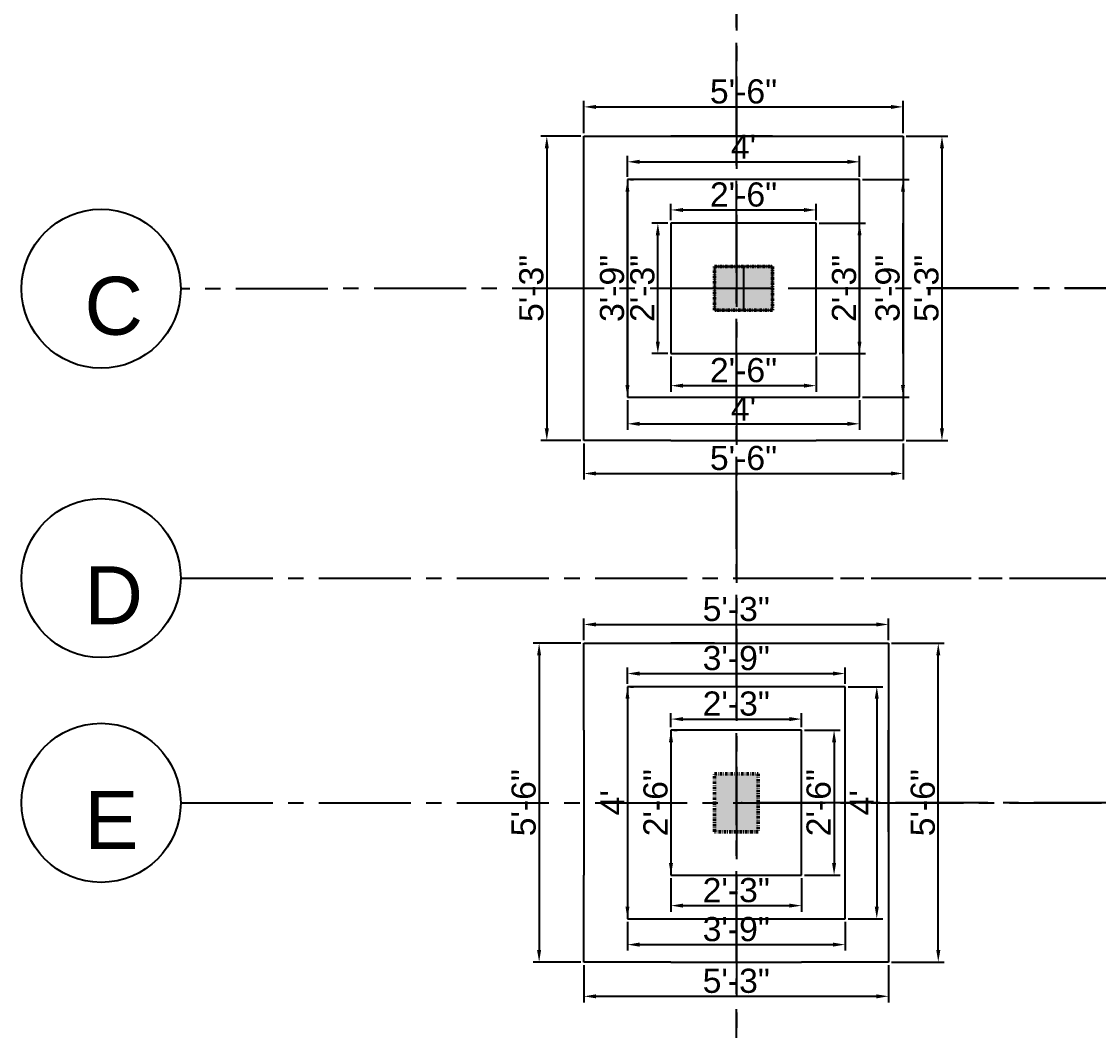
# Model space of a CAD drawing. Header units: inches. Extents: x 140261 to 278399, y 61833 to 125561.
# Drawn here: x 142126.8 to 142349.6, y 62622.2 to 62831 of the extents above; entities that cross this region are included whole.
import ezdxf

# ---------------------------------------------------------------- set-up
doc = ezdxf.new("R2010")
doc.units = ezdxf.units.IN
for name, pattern in [('Aec_Rating_Smoke', [9, 4.5, 2, -2.5]), ('CENTER2', [28.575, 19.05, -3.175, 3.175, -3.175]), ('DASHDOT', [1, 0.5, -0.25, 0, -0.25])]:
    doc.linetypes.add(name, pattern=pattern)
doc.layers.add('centre line', color=30, linetype='Continuous')
doc.layers.add('column', color=1, linetype='Aec_Rating_Smoke', lineweight=50)
doc.styles.get("Standard").update_dxf_attribs({"font": 'arial.ttf'})
doc.dimstyles.new('ISO-25', dxfattribs={"dimtxt": 5, "dimasz": 2.5, "dimexe": 1.25, "dimexo": 0.625, "dimtad": 1, "dimdec": 1, "dimlunit": 4, "dimtxsty": 'Standard', "dimcen": 2.5, "dimadec": 0, "dimazin": 0, "dimtfac": 1, "dimtdec": 1, "dimtmove": 0, "dimatfit": 3, "dimfxl": 1, "dimarcsym": 0})

# ---------------------------------------------------------------- blocks, each defined once
blk = doc.blocks.new('*U61')
at = {"color": 0, "linetype": 'CENTER2', "transparency": 16777216}
blk.add_line((0, 139.81), (0, -345.87), dxfattribs=at)
blk = doc.blocks.new('*U53')
at = {"color": 0, "linetype": 'CENTER2', "transparency": 16777216}
blk.add_line((192.4, 0.06), (-62, -0.02), dxfattribs=at)
blk = doc.blocks.new('*U54')
at = {"color": 0, "linetype": 'CENTER2', "transparency": 16777216}
blk.add_line((-63.48, 0), (193.7, 0), dxfattribs=at)
blk = doc.blocks.new('*U55')
at = {"color": 0, "linetype": 'CENTER2', "transparency": 16777216}
blk.add_line((125.52, 0), (-125.52, 0), dxfattribs=at)
blk = doc.blocks.new('*D131')
at = {"color": 0, "lineweight": -2, "transparency": 16777216}
for p, q in [((142243.16, 62807.92), (142243.16, 62814.61)), ((142309.16, 62807.92), (142309.16, 62814.61)), ((142245.66, 62813.36), (142306.66, 62813.36))]:
    blk.add_line(p, q, dxfattribs=at)
at = {"color": 0, "transparency": 16777216}
for points in [[(142245.66, 62813.77), (142245.66, 62812.94), (142243.16, 62813.36)], [(142306.66, 62813.77), (142306.66, 62812.94), (142309.16, 62813.36)]]:
    blk.add_solid(points, dxfattribs=at)
at = {"layer": 'Defpoints', "color": 0, "transparency": 16777216}
for p in [(142309.16, 62813.36), (142243.16, 62807.3), (142309.16, 62807.3)]:
    blk.add_point(p, dxfattribs=at)
at = {"color": 0, "transparency": 16777216, "insert": (142276.16, 62816.54), "char_height": 5, "attachment_point": 5}
blk.add_mtext('5\'-6"', dxfattribs=at)
blk = doc.blocks.new('*D132')
at = {"color": 0, "lineweight": -2, "transparency": 16777216}
for p, q in [((142252.16, 62798.92), (142252.16, 62803.24)), ((142300.16, 62798.92), (142300.16, 62803.24)), ((142254.66, 62801.99), (142297.66, 62801.99))]:
    blk.add_line(p, q, dxfattribs=at)
at = {"color": 0, "transparency": 16777216}
for points in [[(142254.66, 62802.41), (142254.66, 62801.58), (142252.16, 62801.99)], [(142297.66, 62802.41), (142297.66, 62801.58), (142300.16, 62801.99)]]:
    blk.add_solid(points, dxfattribs=at)
at = {"layer": 'Defpoints', "color": 0, "transparency": 16777216}
for p in [(142300.16, 62801.99), (142252.16, 62798.3), (142300.16, 62798.3)]:
    blk.add_point(p, dxfattribs=at)
at = {"color": 0, "transparency": 16777216, "insert": (142276.16, 62805.12), "char_height": 5, "attachment_point": 5}
blk.add_mtext("4'", dxfattribs=at)
blk = doc.blocks.new('*D133')
at = {"color": 0, "lineweight": -2, "transparency": 16777216}
for p, q in [((142242.53, 62807.3), (142234.22, 62807.3)), ((142235.47, 62804.8), (142235.47, 62746.8)), ((142242.53, 62744.3), (142234.22, 62744.3))]:
    blk.add_line(p, q, dxfattribs=at)
at = {"color": 0, "transparency": 16777216}
for points in [[(142235.05, 62804.8), (142235.89, 62804.8), (142235.47, 62807.3)], [(142235.05, 62746.8), (142235.89, 62746.8), (142235.47, 62744.3)]]:
    blk.add_solid(points, dxfattribs=at)
at = {"layer": 'Defpoints', "color": 0, "transparency": 16777216}
for p in [(142243.16, 62807.3), (142235.47, 62744.3), (142243.16, 62744.3)]:
    blk.add_point(p, dxfattribs=at)
at = {"color": 0, "transparency": 16777216, "insert": (142232.29, 62775.8), "char_height": 5, "attachment_point": 5, "rotation": 90}
blk.add_mtext('5\'-3"', dxfattribs=at)
blk = doc.blocks.new('*D134')
at = {"color": 0, "lineweight": -2, "transparency": 16777216}
for p, q in [((142252.78, 62798.3), (142253.41, 62798.3)), ((142252.16, 62755.8), (142252.16, 62795.8)), ((142252.78, 62753.3), (142253.41, 62753.3))]:
    blk.add_line(p, q, dxfattribs=at)
at = {"color": 0, "transparency": 16777216}
for points in [[(142251.74, 62795.8), (142252.57, 62795.8), (142252.16, 62798.3)], [(142251.74, 62755.8), (142252.57, 62755.8), (142252.16, 62753.3)]]:
    blk.add_solid(points, dxfattribs=at)
at = {"layer": 'Defpoints', "color": 0, "transparency": 16777216}
for p in [(142252.16, 62798.3), (142252.16, 62798.3), (142252.16, 62753.3)]:
    blk.add_point(p, dxfattribs=at)
at = {"color": 0, "transparency": 16777216, "insert": (142248.98, 62775.8), "char_height": 5, "attachment_point": 5, "rotation": 90}
blk.add_mtext('3\'-9"', dxfattribs=at)
blk = doc.blocks.new('*D125')
at = {"color": 0, "lineweight": -2, "transparency": 16777216}
for p, q in [((142243.16, 62743.67), (142243.16, 62736.24)), ((142309.16, 62743.67), (142309.16, 62736.24)), ((142245.66, 62737.49), (142306.66, 62737.49))]:
    blk.add_line(p, q, dxfattribs=at)
at = {"color": 0, "transparency": 16777216}
for points in [[(142245.66, 62737.9), (142245.66, 62737.07), (142243.16, 62737.49)], [(142306.66, 62737.9), (142306.66, 62737.07), (142309.16, 62737.49)]]:
    blk.add_solid(points, dxfattribs=at)
at = {"layer": 'Defpoints', "color": 0, "transparency": 16777216}
for p in [(142243.16, 62744.3), (142309.16, 62744.3), (142309.16, 62737.49)]:
    blk.add_point(p, dxfattribs=at)
at = {"color": 0, "transparency": 16777216, "insert": (142276.16, 62740.67), "char_height": 5, "attachment_point": 5}
blk.add_mtext('5\'-6"', dxfattribs=at)
blk = doc.blocks.new('*D126')
at = {"color": 0, "lineweight": -2, "transparency": 16777216}
for p, q in [((142252.16, 62752.67), (142252.16, 62746.52)), ((142300.16, 62752.67), (142300.16, 62746.52)), ((142254.66, 62747.77), (142297.66, 62747.77))]:
    blk.add_line(p, q, dxfattribs=at)
at = {"color": 0, "transparency": 16777216}
for points in [[(142254.66, 62748.19), (142254.66, 62747.35), (142252.16, 62747.77)], [(142297.66, 62748.19), (142297.66, 62747.35), (142300.16, 62747.77)]]:
    blk.add_solid(points, dxfattribs=at)
at = {"layer": 'Defpoints', "color": 0, "transparency": 16777216}
for p in [(142252.16, 62753.3), (142300.16, 62753.3), (142300.16, 62747.77)]:
    blk.add_point(p, dxfattribs=at)
at = {"color": 0, "transparency": 16777216, "insert": (142276.16, 62750.9), "char_height": 5, "attachment_point": 5}
blk.add_mtext("4'", dxfattribs=at)
blk = doc.blocks.new('*D127')
at = {"color": 0, "lineweight": -2, "transparency": 16777216}
for p, q in [((142261.16, 62761.67), (142261.16, 62754.42)), ((142291.16, 62761.67), (142291.16, 62754.42)), ((142263.66, 62755.67), (142288.66, 62755.67))]:
    blk.add_line(p, q, dxfattribs=at)
at = {"color": 0, "transparency": 16777216}
for points in [[(142263.66, 62756.08), (142263.66, 62755.25), (142261.16, 62755.67)], [(142288.66, 62756.08), (142288.66, 62755.25), (142291.16, 62755.67)]]:
    blk.add_solid(points, dxfattribs=at)
at = {"layer": 'Defpoints', "color": 0, "transparency": 16777216}
for p in [(142261.16, 62762.3), (142291.16, 62762.3), (142291.16, 62755.67)]:
    blk.add_point(p, dxfattribs=at)
at = {"color": 0, "transparency": 16777216, "insert": (142276.16, 62758.85), "char_height": 5, "attachment_point": 5}
blk.add_mtext('2\'-6"', dxfattribs=at)
blk = doc.blocks.new('*D128')
at = {"color": 0, "lineweight": -2, "transparency": 16777216}
for p, q in [((142260.53, 62789.3), (142257.19, 62789.3)), ((142258.44, 62764.8), (142258.44, 62786.8)), ((142260.53, 62762.3), (142257.19, 62762.3))]:
    blk.add_line(p, q, dxfattribs=at)
at = {"color": 0, "transparency": 16777216}
for points in [[(142258.02, 62786.8), (142258.86, 62786.8), (142258.44, 62789.3)], [(142258.02, 62764.8), (142258.86, 62764.8), (142258.44, 62762.3)]]:
    blk.add_solid(points, dxfattribs=at)
at = {"layer": 'Defpoints', "color": 0, "transparency": 16777216}
for p in [(142258.44, 62789.3), (142261.16, 62789.3), (142261.16, 62762.3)]:
    blk.add_point(p, dxfattribs=at)
at = {"color": 0, "transparency": 16777216, "insert": (142255.26, 62775.8), "char_height": 5, "attachment_point": 5, "rotation": 90}
blk.add_mtext('2\'-3"', dxfattribs=at)
blk = doc.blocks.new('*D129')
at = {"color": 0, "lineweight": -2, "transparency": 16777216}
for p, q in [((142261.16, 62789.92), (142261.16, 62793.28)), ((142263.66, 62792.03), (142288.66, 62792.03)), ((142291.16, 62789.92), (142291.16, 62793.28))]:
    blk.add_line(p, q, dxfattribs=at)
at = {"color": 0, "transparency": 16777216}
for points in [[(142263.66, 62792.44), (142263.66, 62791.61), (142261.16, 62792.03)], [(142288.66, 62792.44), (142288.66, 62791.61), (142291.16, 62792.03)]]:
    blk.add_solid(points, dxfattribs=at)
at = {"layer": 'Defpoints', "color": 0, "transparency": 16777216}
for p in [(142291.16, 62792.03), (142261.16, 62789.3), (142291.16, 62789.3)]:
    blk.add_point(p, dxfattribs=at)
at = {"color": 0, "transparency": 16777216, "insert": (142276.16, 62795.2), "char_height": 5, "attachment_point": 5}
blk.add_mtext('2\'-6"', dxfattribs=at)
blk = doc.blocks.new('*D151')
at = {"color": 0, "lineweight": -2, "transparency": 16777216}
for p, q in [((142291.78, 62789.3), (142301.41, 62789.3)), ((142300.16, 62786.8), (142300.16, 62764.8)), ((142291.78, 62762.3), (142301.41, 62762.3))]:
    blk.add_line(p, q, dxfattribs=at)
at = {"color": 0, "transparency": 16777216}
for points in [[(142299.74, 62786.8), (142300.57, 62786.8), (142300.16, 62789.3)], [(142299.74, 62764.8), (142300.57, 62764.8), (142300.16, 62762.3)]]:
    blk.add_solid(points, dxfattribs=at)
at = {"layer": 'Defpoints', "color": 0, "transparency": 16777216}
for p in [(142291.16, 62789.3), (142291.16, 62762.3), (142300.16, 62762.3)]:
    blk.add_point(p, dxfattribs=at)
at = {"color": 0, "transparency": 16777216, "insert": (142296.98, 62775.8), "char_height": 5, "attachment_point": 5, "rotation": 90}
blk.add_mtext('2\'-3"', dxfattribs=at)
blk = doc.blocks.new('*D172')
at = {"color": 0, "lineweight": -2, "transparency": 16777216}
for p, q in [((142300.78, 62798.3), (142310.41, 62798.3)), ((142309.16, 62795.8), (142309.16, 62755.8)), ((142300.78, 62753.3), (142310.41, 62753.3))]:
    blk.add_line(p, q, dxfattribs=at)
at = {"color": 0, "transparency": 16777216}
for points in [[(142308.74, 62795.8), (142309.57, 62795.8), (142309.16, 62798.3)], [(142308.74, 62755.8), (142309.57, 62755.8), (142309.16, 62753.3)]]:
    blk.add_solid(points, dxfattribs=at)
at = {"layer": 'Defpoints', "color": 0, "transparency": 16777216}
for p in [(142300.16, 62798.3), (142300.16, 62753.3), (142309.16, 62753.3)]:
    blk.add_point(p, dxfattribs=at)
at = {"color": 0, "transparency": 16777216, "insert": (142305.98, 62775.8), "char_height": 5, "attachment_point": 5, "rotation": 90}
blk.add_mtext('3\'-9"', dxfattribs=at)
blk = doc.blocks.new('*D173')
at = {"color": 0, "lineweight": -2, "transparency": 16777216}
for p, q in [((142309.78, 62807.3), (142318.46, 62807.3)), ((142317.21, 62804.8), (142317.21, 62746.8)), ((142309.78, 62744.3), (142318.46, 62744.3))]:
    blk.add_line(p, q, dxfattribs=at)
at = {"color": 0, "transparency": 16777216}
for points in [[(142316.8, 62804.8), (142317.63, 62804.8), (142317.21, 62807.3)], [(142316.8, 62746.8), (142317.63, 62746.8), (142317.21, 62744.3)]]:
    blk.add_solid(points, dxfattribs=at)
at = {"layer": 'Defpoints', "color": 0, "transparency": 16777216}
for p in [(142309.16, 62807.3), (142309.16, 62744.3), (142317.21, 62744.3)]:
    blk.add_point(p, dxfattribs=at)
at = {"color": 0, "transparency": 16777216, "insert": (142314.03, 62775.8), "char_height": 5, "attachment_point": 5, "rotation": 90}
blk.add_mtext('5\'-3"', dxfattribs=at)
blk = doc.blocks.new('*D188')
at = {"color": 0, "lineweight": -2, "transparency": 16777216}
for p, q in [((142243.16, 62702.98), (142243.16, 62707.49)), ((142306.16, 62702.98), (142306.16, 62707.49)), ((142245.66, 62706.24), (142303.66, 62706.24))]:
    blk.add_line(p, q, dxfattribs=at)
at = {"color": 0, "transparency": 16777216}
for points in [[(142245.66, 62706.66), (142245.66, 62705.82), (142243.16, 62706.24)], [(142303.66, 62706.66), (142303.66, 62705.82), (142306.16, 62706.24)]]:
    blk.add_solid(points, dxfattribs=at)
at = {"layer": 'Defpoints', "color": 0, "transparency": 16777216}
for p in [(142306.16, 62706.24), (142243.16, 62702.35), (142306.16, 62702.35)]:
    blk.add_point(p, dxfattribs=at)
at = {"color": 0, "transparency": 16777216, "insert": (142274.66, 62709.42), "char_height": 5, "attachment_point": 5}
blk.add_mtext('5\'-3"', dxfattribs=at)
blk = doc.blocks.new('*D189')
at = {"color": 0, "lineweight": -2, "transparency": 16777216}
for p, q in [((142242.53, 62702.35), (142232.63, 62702.35)), ((142233.88, 62699.85), (142233.88, 62638.85)), ((142242.53, 62636.35), (142232.63, 62636.35))]:
    blk.add_line(p, q, dxfattribs=at)
at = {"color": 0, "transparency": 16777216}
for points in [[(142233.46, 62699.85), (142234.29, 62699.85), (142233.88, 62702.35)], [(142233.46, 62638.85), (142234.29, 62638.85), (142233.88, 62636.35)]]:
    blk.add_solid(points, dxfattribs=at)
at = {"layer": 'Defpoints', "color": 0, "transparency": 16777216}
for p in [(142243.16, 62702.35), (142233.88, 62636.35), (142243.16, 62636.35)]:
    blk.add_point(p, dxfattribs=at)
at = {"color": 0, "transparency": 16777216, "insert": (142230.7, 62669.35), "char_height": 5, "attachment_point": 5, "rotation": 90}
blk.add_mtext('5\'-6"', dxfattribs=at)
blk = doc.blocks.new('*D190')
at = {"color": 0, "lineweight": -2, "transparency": 16777216}
for p, q in [((142243.16, 62635.73), (142243.16, 62628.03)), ((142306.16, 62635.73), (142306.16, 62628.03)), ((142245.66, 62629.28), (142303.66, 62629.28))]:
    blk.add_line(p, q, dxfattribs=at)
at = {"color": 0, "transparency": 16777216}
for points in [[(142245.66, 62629.69), (142245.66, 62628.86), (142243.16, 62629.28)], [(142303.66, 62629.69), (142303.66, 62628.86), (142306.16, 62629.28)]]:
    blk.add_solid(points, dxfattribs=at)
at = {"layer": 'Defpoints', "color": 0, "transparency": 16777216}
for p in [(142243.16, 62636.35), (142306.16, 62636.35), (142306.16, 62629.28)]:
    blk.add_point(p, dxfattribs=at)
at = {"color": 0, "transparency": 16777216, "insert": (142274.66, 62632.46), "char_height": 5, "attachment_point": 5}
blk.add_mtext('5\'-3"', dxfattribs=at)
blk = doc.blocks.new('*D191')
at = {"color": 0, "lineweight": -2, "transparency": 16777216}
for p, q in [((142252.16, 62644.73), (142252.16, 62638.73)), ((142297.16, 62644.73), (142297.16, 62638.73)), ((142254.66, 62639.98), (142294.66, 62639.98))]:
    blk.add_line(p, q, dxfattribs=at)
at = {"color": 0, "transparency": 16777216}
for points in [[(142254.66, 62640.4), (142254.66, 62639.56), (142252.16, 62639.98)], [(142294.66, 62640.4), (142294.66, 62639.56), (142297.16, 62639.98)]]:
    blk.add_solid(points, dxfattribs=at)
at = {"layer": 'Defpoints', "color": 0, "transparency": 16777216}
for p in [(142252.16, 62645.35), (142297.16, 62645.35), (142297.16, 62639.98)]:
    blk.add_point(p, dxfattribs=at)
at = {"color": 0, "transparency": 16777216, "insert": (142274.66, 62643.16), "char_height": 5, "attachment_point": 5}
blk.add_mtext('3\'-9"', dxfattribs=at)
blk = doc.blocks.new('*D192')
at = {"color": 0, "lineweight": -2, "transparency": 16777216}
for p, q in [((142261.16, 62653.73), (142261.16, 62646.8)), ((142288.16, 62653.73), (142288.16, 62646.8)), ((142263.66, 62648.05), (142285.66, 62648.05))]:
    blk.add_line(p, q, dxfattribs=at)
at = {"color": 0, "transparency": 16777216}
for points in [[(142263.66, 62648.47), (142263.66, 62647.64), (142261.16, 62648.05)], [(142285.66, 62648.47), (142285.66, 62647.64), (142288.16, 62648.05)]]:
    blk.add_solid(points, dxfattribs=at)
at = {"layer": 'Defpoints', "color": 0, "transparency": 16777216}
for p in [(142261.16, 62654.35), (142288.16, 62654.35), (142288.16, 62648.05)]:
    blk.add_point(p, dxfattribs=at)
at = {"color": 0, "transparency": 16777216, "insert": (142274.66, 62651.23), "char_height": 5, "attachment_point": 5}
blk.add_mtext('2\'-3"', dxfattribs=at)
blk = doc.blocks.new('*D193')
at = {"color": 0, "lineweight": -2, "transparency": 16777216}
for p, q in [((142252.78, 62693.35), (142253.41, 62693.35)), ((142252.16, 62690.85), (142252.16, 62647.85)), ((142252.78, 62645.35), (142253.41, 62645.35))]:
    blk.add_line(p, q, dxfattribs=at)
at = {"color": 0, "transparency": 16777216}
for points in [[(142251.74, 62690.85), (142252.57, 62690.85), (142252.16, 62693.35)], [(142251.74, 62647.85), (142252.57, 62647.85), (142252.16, 62645.35)]]:
    blk.add_solid(points, dxfattribs=at)
at = {"layer": 'Defpoints', "color": 0, "transparency": 16777216}
for p in [(142252.16, 62693.35), (142252.16, 62645.35), (142252.16, 62645.35)]:
    blk.add_point(p, dxfattribs=at)
at = {"color": 0, "transparency": 16777216, "insert": (142249.03, 62669.35), "char_height": 5, "attachment_point": 5, "rotation": 90}
blk.add_mtext("4'", dxfattribs=at)
blk = doc.blocks.new('*D194')
at = {"color": 0, "lineweight": -2, "transparency": 16777216}
for p, q in [((142252.16, 62693.98), (142252.16, 62697.33)), ((142297.16, 62693.98), (142297.16, 62697.33)), ((142254.66, 62696.08), (142294.66, 62696.08))]:
    blk.add_line(p, q, dxfattribs=at)
at = {"color": 0, "transparency": 16777216}
for points in [[(142254.66, 62696.5), (142254.66, 62695.66), (142252.16, 62696.08)], [(142294.66, 62696.5), (142294.66, 62695.66), (142297.16, 62696.08)]]:
    blk.add_solid(points, dxfattribs=at)
at = {"layer": 'Defpoints', "color": 0, "transparency": 16777216}
for p in [(142297.16, 62696.08), (142252.16, 62693.35), (142297.16, 62693.35)]:
    blk.add_point(p, dxfattribs=at)
at = {"color": 0, "transparency": 16777216, "insert": (142274.66, 62699.26), "char_height": 5, "attachment_point": 5}
blk.add_mtext('3\'-9"', dxfattribs=at)
blk = doc.blocks.new('*D177')
at = {"color": 0, "lineweight": -2, "transparency": 16777216}
for p, q in [((142261.16, 62684.98), (142261.16, 62687.91)), ((142288.16, 62684.98), (142288.16, 62687.91)), ((142263.66, 62686.66), (142285.66, 62686.66))]:
    blk.add_line(p, q, dxfattribs=at)
at = {"color": 0, "transparency": 16777216}
for points in [[(142263.66, 62687.07), (142263.66, 62686.24), (142261.16, 62686.66)], [(142285.66, 62687.07), (142285.66, 62686.24), (142288.16, 62686.66)]]:
    blk.add_solid(points, dxfattribs=at)
at = {"layer": 'Defpoints', "color": 0, "transparency": 16777216}
for p in [(142288.16, 62686.66), (142261.16, 62684.35), (142288.16, 62684.35)]:
    blk.add_point(p, dxfattribs=at)
at = {"color": 0, "transparency": 16777216, "insert": (142274.66, 62689.84), "char_height": 5, "attachment_point": 5}
blk.add_mtext('2\'-3"', dxfattribs=at)
blk = doc.blocks.new('*D178')
at = {"color": 0, "lineweight": -2, "transparency": 16777216}
for p, q in [((142261.78, 62684.35), (142262.41, 62684.35)), ((142261.16, 62681.85), (142261.16, 62656.85)), ((142261.78, 62654.35), (142262.41, 62654.35))]:
    blk.add_line(p, q, dxfattribs=at)
at = {"color": 0, "transparency": 16777216}
for points in [[(142260.74, 62681.85), (142261.57, 62681.85), (142261.16, 62684.35)], [(142260.74, 62656.85), (142261.57, 62656.85), (142261.16, 62654.35)]]:
    blk.add_solid(points, dxfattribs=at)
at = {"layer": 'Defpoints', "color": 0, "transparency": 16777216}
for p in [(142261.16, 62684.35), (142261.16, 62654.35), (142261.16, 62654.35)]:
    blk.add_point(p, dxfattribs=at)
at = {"color": 0, "transparency": 16777216, "insert": (142257.98, 62669.35), "char_height": 5, "attachment_point": 5, "rotation": 90}
blk.add_mtext('2\'-6"', dxfattribs=at)
blk = doc.blocks.new('*D79')
at = {"color": 0, "lineweight": -2, "transparency": 16777216}
for p, q in [((142288.78, 62684.35), (142296.15, 62684.35)), ((142294.9, 62681.85), (142294.9, 62656.85)), ((142288.78, 62654.35), (142296.15, 62654.35))]:
    blk.add_line(p, q, dxfattribs=at)
at = {"color": 0, "transparency": 16777216}
for points in [[(142294.48, 62681.85), (142295.31, 62681.85), (142294.9, 62684.35)], [(142294.48, 62656.85), (142295.31, 62656.85), (142294.9, 62654.35)]]:
    blk.add_solid(points, dxfattribs=at)
at = {"layer": 'Defpoints', "color": 0, "transparency": 16777216}
for p in [(142288.16, 62684.35), (142288.16, 62654.35), (142294.9, 62654.35)]:
    blk.add_point(p, dxfattribs=at)
at = {"color": 0, "transparency": 16777216, "insert": (142291.72, 62669.35), "char_height": 5, "attachment_point": 5, "rotation": 90}
blk.add_mtext('2\'-6"', dxfattribs=at)
blk = doc.blocks.new('*D179')
at = {"color": 0, "lineweight": -2, "transparency": 16777216}
for p, q in [((142297.78, 62693.35), (142304.98, 62693.35)), ((142303.73, 62690.85), (142303.73, 62647.85)), ((142297.78, 62645.35), (142304.98, 62645.35))]:
    blk.add_line(p, q, dxfattribs=at)
at = {"color": 0, "transparency": 16777216}
for points in [[(142303.31, 62690.85), (142304.14, 62690.85), (142303.73, 62693.35)], [(142303.31, 62647.85), (142304.14, 62647.85), (142303.73, 62645.35)]]:
    blk.add_solid(points, dxfattribs=at)
at = {"layer": 'Defpoints', "color": 0, "transparency": 16777216}
for p in [(142297.16, 62693.35), (142297.16, 62645.35), (142303.73, 62645.35)]:
    blk.add_point(p, dxfattribs=at)
at = {"color": 0, "transparency": 16777216, "insert": (142300.6, 62669.35), "char_height": 5, "attachment_point": 5, "rotation": 90}
blk.add_mtext("4'", dxfattribs=at)
blk = doc.blocks.new('*D180')
at = {"color": 0, "lineweight": -2, "transparency": 16777216}
for p, q in [((142306.78, 62702.35), (142317.7, 62702.35)), ((142316.45, 62638.85), (142316.45, 62699.85)), ((142306.78, 62636.35), (142317.7, 62636.35))]:
    blk.add_line(p, q, dxfattribs=at)
at = {"color": 0, "transparency": 16777216}
for points in [[(142316.04, 62699.85), (142316.87, 62699.85), (142316.45, 62702.35)], [(142316.04, 62638.85), (142316.87, 62638.85), (142316.45, 62636.35)]]:
    blk.add_solid(points, dxfattribs=at)
at = {"layer": 'Defpoints', "color": 0, "transparency": 16777216}
for p in [(142306.16, 62702.35), (142316.45, 62702.35), (142306.16, 62636.35)]:
    blk.add_point(p, dxfattribs=at)
at = {"color": 0, "transparency": 16777216, "insert": (142313.27, 62669.35), "char_height": 5, "attachment_point": 5, "rotation": 90}
blk.add_mtext('5\'-6"', dxfattribs=at)
blk = doc.blocks.new('*U66')
at = {"layer": 'centre line', "color": 0, "linetype": 'CENTER2', "transparency": 16777216}
blk.add_line((0, 247.11), (0, -354.77), dxfattribs=at)
blk = doc.blocks.new('*U67')
at = {"layer": 'centre line', "color": 0, "linetype": 'CENTER2', "transparency": 16777216}
blk.add_line((192.4, 0.06), (-180.97, -0.06), dxfattribs=at)
blk = doc.blocks.new('*U68')
at = {"layer": 'centre line', "color": 0, "linetype": 'CENTER2', "transparency": 16777216}
blk.add_line((-179.46, 0), (184.06, 0), dxfattribs=at)
blk = doc.blocks.new('*U69')
at = {"layer": 'centre line', "color": 0, "linetype": 'CENTER2', "transparency": 16777216}
blk.add_line((-241.5, 0), (125.52, 0), dxfattribs=at)

msp = doc.modelspace()

# ---------------------------------------------------------------- hatches: boundary and pattern name
at = {"transparency": 33554687}
h = msp.add_hatch(color=1, dxfattribs=at)
h.dxf.hatch_style = 1
h.paths.add_polyline_path([(142282.16, 62775.37), (142279.33, 62775.37), (142279.33, 62780.3), (142270.33, 62780.3), (142270.33, 62771.3), (142279.33, 62771.3), (142279.33, 62771.37), (142282.16, 62771.37)])
h.paths.add_polyline_path([(142282.16, 62780.3), (142279.33, 62780.3), (142279.33, 62775.37), (142282.16, 62775.37)], flags=17)
h.paths.add_polyline_path([(142403.33, 62783.37), (142399.33, 62783.37), (142399.33, 62781.31), (142399.33, 62775.37), (142399.33, 62771.37), (142403.33, 62771.37)])
h.paths.add_polyline_path([(142408.16, 62783.37), (142403.33, 62783.37), (142403.33, 62771.37), (142408.16, 62771.37)])
h.paths.add_polyline_path([(142532.16, 62783.37), (142523.33, 62783.37), (142523.33, 62781.31), (142523.33, 62771.37), (142532.16, 62771.37)])
h.paths.add_polyline_path([(142532.2, 62675.35), (142523.33, 62675.35), (142523.33, 62663.35), (142532.2, 62663.35)])
h.paths.add_polyline_path([(142532.2, 62552.31), (142523.33, 62552.31), (142523.33, 62549.31), (142523.2, 62549.31), (142523.2, 62540.31), (142532.2, 62540.31)])
h.paths.add_polyline_path([(142408.18, 62549.28), (142399.18, 62549.28), (142399.18, 62540.31), (142408.18, 62540.31)])
h.paths.add_polyline_path([(142279.2, 62549.31), (142277.74, 62549.31), (142277.02, 62549.31), (142270.35, 62549.31), (142270.35, 62540.35), (142279.2, 62540.35)])
h.paths.add_polyline_path([(142279.2, 62464.26), (142270.2, 62464.26), (142270.2, 62455.31), (142277.02, 62455.31), (142279.2, 62455.31)])
h.paths.add_polyline_path([(142408.02, 62464.31), (142399.18, 62464.31), (142399.18, 62455.31), (142408.02, 62455.31)])
h.paths.add_polyline_path([(142408.33, 62675.35), (142403.33, 62675.35), (142403.33, 62663.35), (142408.33, 62663.35)])
h.paths.add_polyline_path([(142403.33, 62675.35), (142399.33, 62675.35), (142399.33, 62663.35), (142403.33, 62663.35)])
h.paths.add_polyline_path([(142279.16, 62675.35), (142270.33, 62675.35), (142270.33, 62663.35), (142279.16, 62663.35)])

# ---------------------------------------------------------------- linework, layer by layer
for p, q in [((142243.16, 62762.3), (142243.16, 62807.3)), ((142243.16, 62807.3), (142261.16, 62807.3)), ((142270.16, 62807.3), (142261.16, 62807.3)), ((142261.16, 62807.3), (142309.16, 62807.3)), ((142282.16, 62807.3), (142270.16, 62807.3)), ((142309.16, 62807.3), (142309.16, 62789.3)), ((142300.16, 62798.3), (142252.16, 62798.3)), ((142252.16, 62798.3), (142252.16, 62753.3)), ((142270.16, 62798.3), (142261.16, 62798.3)), ((142282.16, 62798.3), (142270.16, 62798.3)), ((142291.16, 62798.3), (142282.16, 62798.3)), ((142300.16, 62789.3), (142300.16, 62798.3)), ((142252.16, 62789.3), (142252.16, 62780.3)), ((142270.16, 62789.3), (142261.16, 62789.3)), ((142261.16, 62789.3), (142261.16, 62780.3)), ((142282.16, 62789.3), (142270.16, 62789.3)), ((142291.16, 62789.3), (142282.16, 62789.3)), ((142291.16, 62780.3), (142291.16, 62789.3)), ((142300.16, 62780.3), (142300.16, 62789.3)), ((142309.16, 62780.3), (142309.16, 62789.3)), ((142261.16, 62780.3), (142261.16, 62771.3)), ((142270.16, 62780.3), (142276.16, 62780.3)), ((142282.16, 62780.3), (142270.16, 62780.3)), ((142270.16, 62780.3), (142270.16, 62771.3)), ((142276.16, 62780.3), (142276.16, 62771.3)), ((142282.16, 62771.3), (142282.16, 62780.3)), ((142291.16, 62771.3), (142291.16, 62780.3)), ((142300.16, 62771.3), (142300.16, 62780.3)), ((142309.16, 62771.3), (142309.16, 62780.3)), ((142282.16, 62775.8), (142276.16, 62775.8)), ((142282.16, 62771.3), (142282.16, 62775.8)), ((142252.16, 62771.3), (142252.16, 62762.3)), ((142261.16, 62771.3), (142261.16, 62762.3)), ((142270.16, 62771.3), (142282.16, 62771.3)), ((142270.16, 62771.3), (142274.66, 62771.3)), ((142274.66, 62771.3), (142276.16, 62771.3)), ((142291.16, 62762.3), (142291.16, 62771.3)), ((142300.16, 62762.3), (142300.16, 62771.3)), ((142309.16, 62762.3), (142309.16, 62771.3)), ((142243.16, 62744.3), (142243.16, 62762.3)), ((142261.16, 62762.3), (142270.16, 62762.3)), ((142270.16, 62762.3), (142282.16, 62762.3)), ((142282.16, 62762.3), (142291.16, 62762.3)), ((142300.16, 62753.3), (142300.16, 62762.3)), ((142309.16, 62762.3), (142309.16, 62744.3)), ((142252.16, 62753.3), (142261.16, 62753.3)), ((142261.16, 62753.3), (142270.16, 62753.3)), ((142270.16, 62753.3), (142282.16, 62753.3)), ((142282.16, 62753.3), (142291.16, 62753.3)), ((142291.16, 62753.3), (142300.16, 62753.3)), ((142261.16, 62744.3), (142243.16, 62744.3)), ((142261.16, 62744.3), (142270.16, 62744.3)), ((142270.16, 62744.3), (142282.16, 62744.3)), ((142282.16, 62744.3), (142291.16, 62744.3)), ((142309.16, 62744.3), (142291.16, 62744.3)), ((142243.16, 62684.35), (142243.16, 62702.35)), ((142243.16, 62702.35), (142261.16, 62702.35)), ((142270.16, 62702.35), (142261.16, 62702.35)), ((142261.16, 62702.35), (142306.16, 62702.35)), ((142306.16, 62702.35), (142306.16, 62684.35)), ((142297.16, 62693.35), (142252.16, 62693.35)), ((142252.16, 62693.35), (142252.16, 62684.35)), ((142270.16, 62693.35), (142261.16, 62693.35)), ((142297.16, 62645.35), (142297.16, 62693.35)), ((142243.16, 62684.35), (142243.16, 62675.35)), ((142252.16, 62684.35), (142252.16, 62675.35)), ((142270.16, 62684.35), (142261.16, 62684.35)), ((142261.16, 62684.35), (142261.16, 62675.35)), ((142279.16, 62684.35), (142270.16, 62684.35)), ((142288.16, 62684.35), (142279.16, 62684.35)), ((142288.16, 62675.35), (142288.16, 62684.35)), ((142297.16, 62675.35), (142297.16, 62684.35)), ((142306.16, 62675.35), (142306.16, 62684.35)), ((142306.16, 62684.35), (142306.16, 62636.35)), ((142243.16, 62675.35), (142243.16, 62663.35)), ((142252.16, 62675.35), (142252.16, 62663.35)), ((142261.16, 62675.35), (142261.16, 62663.35)), ((142288.16, 62663.35), (142288.16, 62675.35)), ((142297.16, 62663.35), (142297.16, 62675.35)), ((142306.16, 62663.35), (142306.16, 62675.35)), ((142243.16, 62663.35), (142243.16, 62654.35)), ((142252.16, 62663.35), (142252.16, 62654.35)), ((142261.16, 62663.35), (142261.16, 62654.35)), ((142288.16, 62654.35), (142288.16, 62663.35)), ((142297.16, 62654.35), (142297.16, 62663.35)), ((142243.16, 62636.35), (142243.16, 62654.35)), ((142252.16, 62654.35), (142252.16, 62645.35)), ((142261.16, 62654.35), (142270.16, 62654.35)), ((142270.16, 62654.35), (142279.16, 62654.35)), ((142279.16, 62654.35), (142288.16, 62654.35)), ((142252.16, 62645.35), (142261.16, 62645.35)), ((142261.16, 62645.35), (142270.16, 62645.35)), ((142270.16, 62645.35), (142279.16, 62645.35)), ((142279.16, 62645.35), (142288.16, 62645.35)), ((142288.16, 62645.35), (142297.16, 62645.35)), ((142261.16, 62636.35), (142243.16, 62636.35)), ((142261.16, 62636.35), (142270.16, 62636.35)), ((142270.16, 62636.35), (142279.16, 62636.35)), ((142279.16, 62636.35), (142288.16, 62636.35)), ((142306.16, 62636.35), (142288.16, 62636.35))]:
    msp.add_line(p, q)
at = {"layer": 'centre line'}
for centre in [(142143.27, 62775.73), (142143.27, 62715.83), (142143.27, 62669.33)]:
    msp.add_circle(centre, 16.46, dxfattribs=at)
at = {"layer": 'column', "linetype": 'DASHDOT'}
for points in [[(142282.16, 62780.3), (142282.16, 62771.3), (142270.16, 62771.3), (142270.16, 62780.3)], [(142270.16, 62675.35), (142279.16, 62675.35), (142279.16, 62663.35), (142270.16, 62663.35)]]:
    msp.add_lwpolyline(points, close=True, dxfattribs=at)

# ---------------------------------------------------------------- block references
at = {"linetype": 'CENTER2'}
for name, p in [('*U61', (142274.66, 62801.13)), ('*U53', (142340.66, 62775.82)), ('*U54', (142339.14, 62715.85)), ('*U55', (142401.18, 62669.35))]:
    msp.add_blockref(name, p, dxfattribs=at)
at = {"layer": 'centre line', "linetype": 'CENTER2'}
for name, p in [('*U66', (142274.7, 62801.11)), ('*U67', (142340.7, 62775.79)), ('*U68', (142339.18, 62715.83)), ('*U69', (142401.22, 62669.33))]:
    msp.add_blockref(name, p, dxfattribs=at)

# ---------------------------------------------------------------- texts
at = {"layer": 'centre line', "char_height": 12, "attachment_point": 1}
for s, insert in [('{\\C0;\\c16777215;C}', (142139.83, 62778.2)), ('{\\C0;\\c16777215;D}', (142139.83, 62718.29)), ('{\\C0;\\c16777215;E}', (142139.83, 62671.79))]:
    msp.add_mtext_dynamic_manual_height_columns(s, width=19.6531, gutter_width=12.5, heights=[0], dxfattribs=dict(at, insert=insert))

# ---------------------------------------------------------------- dimensions: what is measured, and where the dimension line sits
for base, p1, p2, picture, middle in [((142309.16, 62813.36), (142243.16, 62807.3), (142309.16, 62807.3), '*D131', (142276.16, 62816.54)), ((142300.16, 62801.99), (142252.16, 62798.3), (142300.16, 62798.3), '*D132', (142276.16, 62805.12)), ((142291.16, 62792.03), (142261.16, 62789.3), (142291.16, 62789.3), '*D129', (142276.16, 62795.2)), ((142291.16, 62755.67), (142261.16, 62762.3), (142291.16, 62762.3), '*D127', (142276.16, 62758.85)), ((142300.16, 62747.77), (142252.16, 62753.3), (142300.16, 62753.3), '*D126', (142276.16, 62750.9)), ((142309.16, 62737.49), (142243.16, 62744.3), (142309.16, 62744.3), '*D125', (142276.16, 62740.67)), ((142306.16, 62706.24), (142243.16, 62702.35), (142306.16, 62702.35), '*D188', (142274.66, 62709.42)), ((142297.16, 62696.08), (142252.16, 62693.35), (142297.16, 62693.35), '*D194', (142274.66, 62699.26)), ((142288.16, 62686.66), (142261.16, 62684.35), (142288.16, 62684.35), '*D177', (142274.66, 62689.84)), ((142288.16, 62648.05), (142261.16, 62654.35), (142288.16, 62654.35), '*D192', (142274.66, 62651.23)), ((142297.16, 62639.98), (142252.16, 62645.35), (142297.16, 62645.35), '*D191', (142274.66, 62643.16)), ((142306.16, 62629.28), (142243.16, 62636.35), (142306.16, 62636.35), '*D190', (142274.66, 62632.46))]:
    dim = msp.add_linear_dim(base=base, p1=p1, p2=p2, dimstyle='ISO-25')
    dim.commit()
    dim.dimension.update_dxf_attribs({"geometry": picture, "text_midpoint": middle})
for base, p1, p2, picture, middle in [((142235.47, 62744.3), (142243.16, 62807.3), (142243.16, 62744.3), '*D133', (142232.29, 62775.8)), ((142317.21, 62744.3), (142309.16, 62807.3), (142309.16, 62744.3), '*D173', (142314.03, 62775.8)), ((142252.16, 62798.3), (142252.16, 62753.3), (142252.16, 62798.3), '*D134', (142248.98, 62775.8)), ((142309.16, 62753.3), (142300.16, 62798.3), (142300.16, 62753.3), '*D172', (142305.98, 62775.8)), ((142258.44, 62789.3), (142261.16, 62762.3), (142261.16, 62789.3), '*D128', (142255.26, 62775.8)), ((142300.16, 62762.3), (142291.16, 62789.3), (142291.16, 62762.3), '*D151', (142296.98, 62775.8)), ((142233.88, 62636.35), (142243.16, 62702.35), (142243.16, 62636.35), '*D189', (142230.7, 62669.35)), ((142316.45, 62702.35), (142306.16, 62636.35), (142306.16, 62702.35), '*D180', (142313.27, 62669.35)), ((142252.16, 62645.35), (142252.16, 62693.35), (142252.16, 62645.35), '*D193', (142249.03, 62669.35)), ((142303.73, 62645.35), (142297.16, 62693.35), (142297.16, 62645.35), '*D179', (142300.6, 62669.35)), ((142261.16, 62654.35), (142261.16, 62684.35), (142261.16, 62654.35), '*D178', (142257.98, 62669.35)), ((142294.9, 62654.35), (142288.16, 62684.35), (142288.16, 62654.35), '*D79', (142291.72, 62669.35))]:
    dim = msp.add_linear_dim(base=base, p1=p1, p2=p2, angle=90, dimstyle='ISO-25')
    dim.commit()
    dim.dimension.update_dxf_attribs({"geometry": picture, "text_midpoint": middle})

doc.saveas('drawing.dxf')
